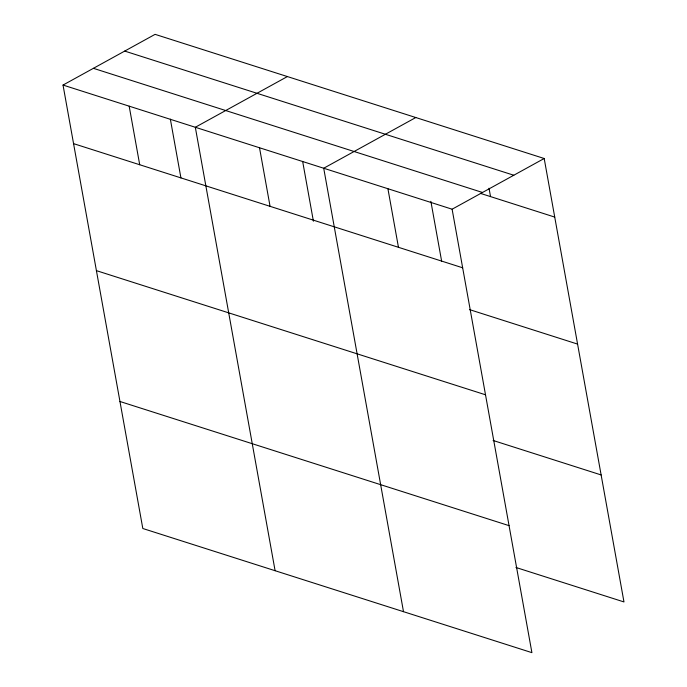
<?xml version="1.0" encoding="UTF-8"?>
<svg xmlns="http://www.w3.org/2000/svg" width="687" height="687" viewBox="0 0 687 687"><rect width="100%" height="100%" fill="white"/><g stroke="black" fill="none" stroke-linecap="round" stroke-linejoin="round"><path stroke-width="1.03" d="M63.024 85.059L452.115 209.209L531.91 652.65L142.81 528.501L63.024 85.059L155.09 34.35L544.19 158.499L623.976 601.941L515.954 567.479M287.389 76.566L195.314 127.267L275.101 570.708M415.79 117.537L323.714 168.238L403.501 611.679M452.115 209.209L544.19 158.499M124.708 51.087L513.807 175.237M93.406 68.322L482.506 192.48M480.342 193.348L554.727 217.083M73.561 143.635L462.66 267.793M469.564 309.622L577.578 344.093M96.412 270.644L485.511 394.793M493.103 440.47L601.125 474.94M119.959 401.491L509.058 525.649M489.024 188.229L490.527 196.602M430.861 201.308L441.629 261.137M387.915 188.727L398.46 247.303M302.649 161.385L313.409 221.214M259.514 147.757L270.06 206.332M170.359 119.169L180.93 177.95M129.173 106.159L139.71 164.743"/></g></svg>
